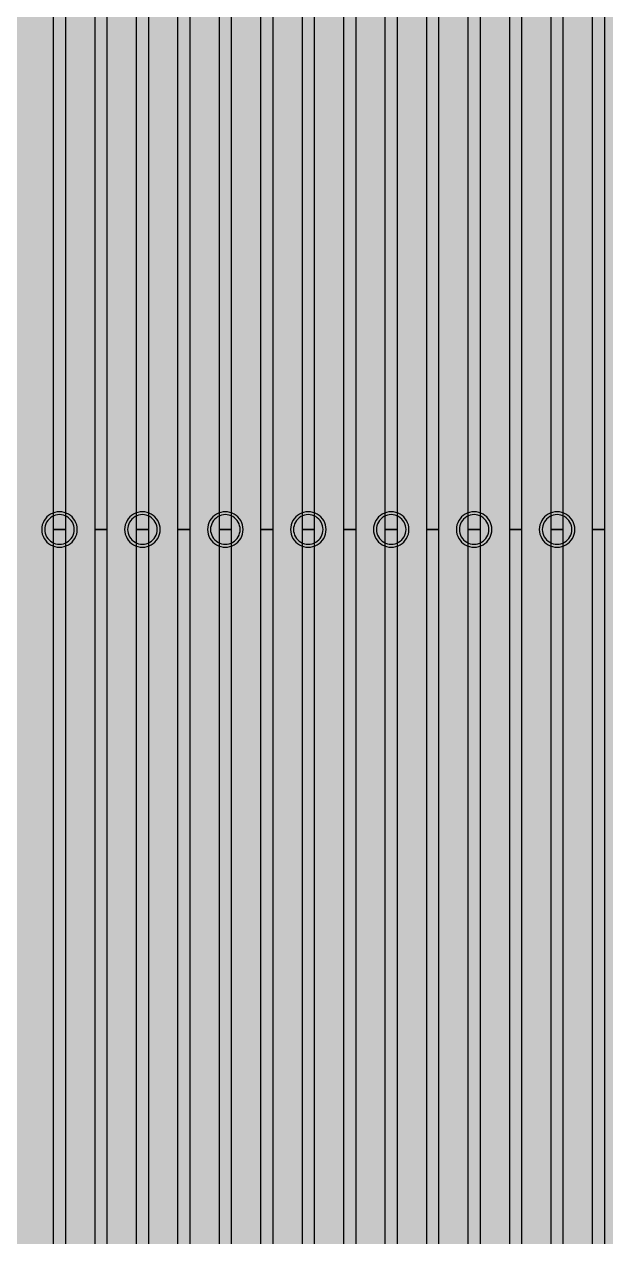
# Model space of a CAD drawing. Header units: metres. Extents: x -7231 to 10969, y -37556 to 1873.
# Drawn here: x 2559.5 to 2657.7, y -16751.3 to -16546.6 of the extents above; entities that cross this region are included whole.
import ezdxf

# ---------------------------------------------------------------- set-up
doc = ezdxf.new("R2010")
doc.units = ezdxf.units.M
for name, color, linetype in [('Metal1', 4, 'CONTINUOUS'), ('Metal2', 3, 'CONTINUOUS'), ('Polyimide', 7, 'CONTINUOUS')]:
    doc.layers.add(name, color=color, linetype=linetype)

msp = doc.modelspace()

# ---------------------------------------------------------------- hatches: boundary and pattern name
at = {"layer": 'Polyimide'}
msp.add_hatch(color=7, dxfattribs=at).paths.add_polyline_path([(4065.69, -468), (4066.67, -501.99), (4068.51, -535.99), (4071.41, -569.99), (4075.54, -603.99), (4081.04, -637.99), (4088.01, -671.99), (4096.52, -705.98), (4106.62, -739.98), (4118.33, -773.98), (4131.63, -807.98), (4146.49, -841.98), (4162.87, -875.98), (4180.68, -909.97), (4199.83, -943.97), (4220.22, -977.97), (4241.73, -1011.97), (4264.21, -1045.97), (4287.52, -1079.96), (4311.51, -1113.96), (4336.01, -1147.96), (4360.86, -1181.96), (4385.88, -1215.96), (4410.89, -1249.96), (4435.74, -1283.95), (4460.24, -1317.95), (4484.23, -1351.95), (4507.54, -1385.95), (4530.02, -1419.95), (4551.53, -1453.94), (4571.92, -1487.94), (4591.07, -1521.94), (4608.88, -1555.94), (4625.26, -1589.94), (4640.12, -1623.94), (4653.42, -1657.93), (4665.13, -1691.93), (4675.23, -1725.93), (4683.74, -1759.93), (4690.71, -1793.93), (4696.21, -1827.93), (4700.34, -1861.92), (4703.24, -1895.92), (4705.08, -1929.92), (4706.06, -1963.92), (4706.44, -1997.92), (4706.5, -2031.91), (4706.5, -4793.02), (4709.95, -4838.39), (4720.22, -4882.71), (4737.08, -4924.98), (4760.13, -4964.2), (4788.85, -4999.49), (4822.58, -5030.03), (4860.53, -5055.12), (4901.85, -5074.18), (4901.85, -5074.18), (4970.68, -5105.23), (5034.7, -5145.26), (5092.76, -5193.54), (5143.8, -5249.19), (5186.89, -5311.2), (5221.24, -5378.44), (5246.23, -5449.69), (5261.41, -5523.66), (5266.5, -5599), (5261.41, -5674.34), (5246.23, -5748.31), (5221.24, -5819.56), (5186.89, -5886.8), (5143.8, -5948.81), (5092.76, -6004.46), (5034.7, -6052.74), (4970.68, -6092.77), (4901.85, -6123.82), (4860.53, -6142.88), (4822.58, -6167.97), (4788.85, -6198.51), (4760.13, -6233.8), (4737.08, -6273.02), (4720.22, -6315.29), (4709.95, -6359.61), (4706.5, -6404.98), (4706.5, -9221.52), (4709.95, -9266.88), (4720.22, -9311.21), (4737.08, -9353.47), (4760.13, -9392.7), (4788.85, -9427.98), (4822.58, -9458.52), (4860.53, -9483.61), (4901.85, -9502.67), (4970.68, -9533.72), (5034.7, -9573.75), (5092.76, -9622.03), (5143.8, -9677.68), (5186.89, -9739.69), (5221.24, -9806.94), (5246.23, -9878.19), (5261.41, -9952.16), (5266.5, -10027.49), (5261.41, -10102.83), (5246.23, -10176.8), (5221.24, -10248.05), (5186.89, -10315.3), (5143.8, -10377.31), (5092.76, -10432.96), (5034.7, -10481.24), (4970.68, -10521.27), (4901.85, -10552.32), (4860.53, -10571.38), (4822.58, -10596.46), (4788.85, -10627), (4760.13, -10662.29), (4737.08, -10701.52), (4720.22, -10743.78), (4709.95, -10788.1), (4706.5, -10833.47), (4706.5, -13650.01), (4709.95, -13695.38), (4720.22, -13739.7), (4737.08, -13781.96), (4760.13, -13821.19), (4788.85, -13856.48), (4822.58, -13887.02), (4860.53, -13912.11), (4901.85, -13931.17), (4970.68, -13962.22), (5034.7, -14002.25), (5092.76, -14050.53), (5143.8, -14106.18), (5186.89, -14168.19), (5221.24, -14235.43), (5246.23, -14306.68), (5261.41, -14380.65), (5266.5, -14455.99), (5261.41, -14531.33), (5246.23, -14605.29), (5221.24, -14676.55), (5186.89, -14743.79), (5143.8, -14805.8), (5092.76, -14861.45), (5034.7, -14909.73), (4970.68, -14949.76), (4901.85, -14980.81), (4860.53, -14999.87), (4822.58, -15024.96), (4788.85, -15055.5), (4760.13, -15090.79), (4737.08, -15130.01), (4720.22, -15172.27), (4709.95, -15216.6), (4706.5, -15261.97), (4706.5, -15455.99), (4720.95, -15750.04), (4764.14, -16041.26), (4835.68, -16326.84), (4934.86, -16604.04), (5060.74, -16870.18), (5212.09, -17122.7), (5387.47, -17359.17), (5585.18, -17577.31), (5803.32, -17775.02), (6039.79, -17950.4), (6292.31, -18101.75), (6558.45, -18227.63), (6835.65, -18326.81), (7121.23, -18398.34), (7412.45, -18441.54), (7706.5, -18455.99), (9969.01, -18455.99), (10047.42, -18459.84), (10125.08, -18471.36), (10201.23, -18490.44), (10275.15, -18516.89), (10346.12, -18550.45), (10413.46, -18590.81), (10476.52, -18637.58), (10534.69, -18690.3), (10587.41, -18748.47), (10634.18, -18811.53), (10674.54, -18878.87), (10708.11, -18949.84), (10734.56, -19023.76), (10753.63, -19099.92), (10765.15, -19177.58), (10769.01, -19255.99), (10769.01, -20895.8), (10730.24, -20951.41), (10694.6, -21009.08), (10662.21, -21068.63), (10633.17, -21129.89), (10607.55, -21192.66), (10585.45, -21256.74), (10566.93, -21321.96), (10552.05, -21388.09), (10540.84, -21454.95), (10533.35, -21522.33), (10529.6, -21590.02), (10529.6, -21657.81), (10533.35, -21725.5), (10540.84, -21792.87), (10552.05, -21859.73), (10566.93, -21925.87), (10585.45, -21991.08), (10607.55, -22055.17), (10633.17, -22117.94), (10662.21, -22179.19), (10694.6, -22238.74), (10730.24, -22296.41), (10769.01, -22352.03), (10769.01, -32454.24), (10728.74, -32510.49), (10691.72, -32568.92), (10658.05, -32629.35), (10627.85, -32691.58), (10601.2, -32755.42), (10578.21, -32820.67), (10558.93, -32887.1), (10543.44, -32954.52), (10531.77, -33022.71), (10523.97, -33091.44), (10520.07, -33160.51), (10520.07, -33229.69), (10523.97, -33298.75), (10531.77, -33367.49), (10543.44, -33435.67), (10558.93, -33503.09), (10578.21, -33569.53), (10601.2, -33634.77), (10627.85, -33698.61), (10658.05, -33760.85), (10691.72, -33821.28), (10728.74, -33879.71), (10769.01, -33935.96), (10769.01, -36556), (10765.15, -36634.41), (10753.63, -36712.07), (10734.56, -36788.23), (10708.11, -36862.15), (10674.54, -36933.12), (10634.18, -37000.46), (10587.41, -37063.51), (10534.69, -37121.69), (10476.52, -37174.41), (10413.46, -37221.18), (10346.12, -37261.54), (10275.15, -37295.1), (10201.23, -37321.55), (10125.08, -37340.63), (10047.42, -37352.15), (9969.01, -37356), (-6231.01, -37356), (-6309.42, -37352.15), (-6387.08, -37340.63), (-6463.23, -37321.55), (-6537.15, -37295.1), (-6608.12, -37261.54), (-6675.46, -37221.18), (-6738.52, -37174.41), (-6796.69, -37121.69), (-6849.41, -37063.51), (-6896.18, -37000.46), (-6936.54, -36933.12), (-6970.11, -36862.15), (-6996.56, -36788.23), (-7015.63, -36712.07), (-7027.15, -36634.41), (-7031.01, -36556), (-7031.01, -33936), (-6990.74, -33879.75), (-6953.7, -33821.31), (-6920.03, -33760.88), (-6889.82, -33698.64), (-6863.18, -33634.8), (-6840.18, -33569.55), (-6820.9, -33503.11), (-6805.4, -33435.69), (-6793.74, -33367.49), (-6785.94, -33298.75), (-6782.03, -33229.68), (-6782.03, -33160.5), (-6785.94, -33091.43), (-6793.74, -33022.69), (-6805.4, -32954.5), (-6820.9, -32887.07), (-6840.18, -32820.63), (-6863.18, -32755.39), (-6889.82, -32691.54), (-6920.03, -32629.3), (-6953.7, -32568.87), (-6990.74, -32510.43), (-7031.01, -32454.18), (-7031.01, -22364.83), (-6990.74, -22308.58), (-6953.7, -22250.14), (-6920.03, -22189.71), (-6889.82, -22127.47), (-6863.18, -22063.62), (-6840.18, -21998.38), (-6820.9, -21931.94), (-6805.4, -21864.51), (-6793.74, -21796.32), (-6785.94, -21727.58), (-6782.03, -21658.51), (-6782.03, -21589.33), (-6785.94, -21520.26), (-6793.74, -21451.52), (-6805.4, -21383.32), (-6820.9, -21315.9), (-6840.18, -21249.46), (-6863.18, -21184.21), (-6889.82, -21120.37), (-6920.03, -21058.13), (-6953.7, -20997.7), (-6990.74, -20939.26), (-7031.01, -20883.01), (-7031.01, -19255.99), (-7027.15, -19177.58), (-7015.63, -19099.92), (-6996.56, -19023.76), (-6970.11, -18949.84), (-6936.54, -18878.87), (-6896.18, -18811.53), (-6849.41, -18748.47), (-6796.69, -18690.3), (-6738.52, -18637.58), (-6675.46, -18590.81), (-6608.12, -18550.45), (-6537.15, -18516.89), (-6463.23, -18490.44), (-6387.08, -18471.36), (-6309.42, -18459.84), (-6231.01, -18455.99), (-3968.5, -18455.99), (-3674.45, -18441.54), (-3383.23, -18398.34), (-3097.65, -18326.81), (-2820.45, -18227.63), (-2554.31, -18101.75), (-2301.79, -17950.4), (-2065.32, -17775.02), (-1847.18, -17577.31), (-1649.47, -17359.17), (-1474.09, -17122.7), (-1322.74, -16870.18), (-1196.86, -16604.04), (-1097.68, -16326.84), (-1026.14, -16041.26), (-982.95, -15750.04), (-968.5, -15455.99), (-968.5, -15261.97), (-971.95, -15216.6), (-982.22, -15172.27), (-999.08, -15130.01), (-1022.13, -15090.79), (-1050.85, -15055.5), (-1084.58, -15024.96), (-1122.53, -14999.87), (-1163.85, -14980.81), (-1232.68, -14949.76), (-1296.7, -14909.73), (-1354.76, -14861.45), (-1405.8, -14805.8), (-1448.89, -14743.79), (-1483.24, -14676.55), (-1508.23, -14605.29), (-1523.41, -14531.33), (-1528.5, -14455.99), (-1523.41, -14380.65), (-1508.23, -14306.68), (-1483.24, -14235.43), (-1448.89, -14168.19), (-1405.8, -14106.18), (-1354.76, -14050.53), (-1296.7, -14002.25), (-1232.68, -13962.22), (-1163.85, -13931.17), (-1122.53, -13912.11), (-1084.58, -13887.02), (-1050.85, -13856.48), (-1022.13, -13821.19), (-999.08, -13781.96), (-982.22, -13739.7), (-971.95, -13695.38), (-968.5, -13650.01), (-968.5, -12309.64), (-971.95, -12264.27), (-982.22, -12219.94), (-999.08, -12177.68), (-1022.13, -12138.46), (-1050.85, -12103.17), (-1084.58, -12072.63), (-1122.53, -12047.54), (-1163.85, -12028.48), (-1232.68, -11997.43), (-1296.7, -11957.4), (-1354.76, -11909.12), (-1405.8, -11853.47), (-1448.89, -11791.46), (-1483.24, -11724.22), (-1508.23, -11652.96), (-1523.41, -11579), (-1528.5, -11503.66), (-1523.41, -11428.32), (-1508.23, -11354.35), (-1483.24, -11283.1), (-1448.89, -11215.86), (-1405.8, -11153.85), (-1354.76, -11098.2), (-1296.7, -11049.92), (-1232.68, -11009.89), (-1163.85, -10978.84), (-1122.53, -10959.78), (-1084.58, -10934.69), (-1050.85, -10904.15), (-1022.13, -10868.86), (-999.08, -10829.63), (-982.22, -10787.37), (-971.95, -10743.05), (-968.5, -10697.68), (-968.5, -9357.31), (-971.95, -9311.94), (-982.22, -9267.62), (-999.08, -9225.35), (-1022.13, -9186.13), (-1050.85, -9150.84), (-1084.58, -9120.3), (-1122.53, -9095.21), (-1163.85, -9076.15), (-1163.85, -9076.15), (-1232.68, -9045.1), (-1296.7, -9005.07), (-1354.76, -8956.79), (-1405.8, -8901.14), (-1448.89, -8839.13), (-1483.24, -8771.89), (-1508.23, -8700.64), (-1523.41, -8626.67), (-1528.5, -8551.33), (-1523.41, -8475.99), (-1508.23, -8402.02), (-1483.24, -8330.77), (-1448.89, -8263.53), (-1405.8, -8201.52), (-1354.76, -8145.87), (-1296.7, -8097.59), (-1232.68, -8057.56), (-1163.85, -8026.51), (-1163.85, -8026.51), (-1122.53, -8007.45), (-1084.58, -7982.36), (-1050.85, -7951.82), (-1022.13, -7916.53), (-999.08, -7877.31), (-982.22, -7835.04), (-971.95, -7790.72), (-968.5, -7745.35), (-968.5, -6404.98), (-971.95, -6359.61), (-982.22, -6315.29), (-999.08, -6273.02), (-1022.13, -6233.8), (-1050.85, -6198.51), (-1084.58, -6167.97), (-1122.53, -6142.88), (-1163.85, -6123.82), (-1163.85, -6123.82), (-1232.68, -6092.77), (-1296.7, -6052.74), (-1354.76, -6004.46), (-1405.8, -5948.81), (-1448.89, -5886.8), (-1483.24, -5819.56), (-1508.23, -5748.31), (-1523.41, -5674.34), (-1528.5, -5599), (-1523.41, -5523.66), (-1508.23, -5449.69), (-1483.24, -5378.44), (-1448.89, -5311.2), (-1405.8, -5249.19), (-1354.76, -5193.54), (-1296.7, -5145.26), (-1232.68, -5105.23), (-1163.85, -5074.18), (-1163.85, -5074.18), (-1122.53, -5055.12), (-1084.58, -5030.03), (-1050.85, -4999.49), (-1022.13, -4964.2), (-999.08, -4924.98), (-982.22, -4882.71), (-971.95, -4838.39), (-968.5, -4793.02), (-968.5, -2031.91), (-968.44, -1997.92), (-968.06, -1963.92), (-967.05, -1929.92), (-965.18, -1895.92), (-962.22, -1861.92), (-958.01, -1827.93), (-952.41, -1793.93), (-945.31, -1759.93), (-936.64, -1725.93), (-926.35, -1691.93), (-914.43, -1657.93), (-900.88, -1623.94), (-885.74, -1589.94), (-869.05, -1555.94), (-850.91, -1521.94), (-831.4, -1487.94), (-810.63, -1453.94), (-788.72, -1419.95), (-765.82, -1385.95), (-742.07, -1351.95), (-717.63, -1317.95), (-692.67, -1283.95), (-667.36, -1249.96), (-641.88, -1215.96), (-616.39, -1181.96), (-591.08, -1147.96), (-566.12, -1113.96), (-541.68, -1079.96), (-517.93, -1045.97), (-495.03, -1011.97), (-473.12, -977.97), (-452.35, -943.97), (-432.84, -909.97), (-414.7, -875.98), (-398.01, -841.98), (-382.87, -807.98), (-369.32, -773.98), (-357.4, -739.98), (-347.11, -705.98), (-338.44, -671.99), (-331.34, -637.99), (-325.74, -603.99), (-321.53, -569.99), (-318.57, -535.99), (-316.7, -501.99), (-315.69, -468), (-315.31, -434), (-315.25, -400), (-315.25, 401), (-315.25, 451), (-315.25, 1644), (-270.25, 1644), (-270.03, 1637.13), (-269.35, 1630.29), (-268.23, 1623.52), (-266.67, 1616.82), (-264.68, 1610.25), (-262.26, 1603.82), (-259.42, 1597.56), (-256.18, 1591.5), (-252.55, 1585.67), (-248.55, 1580.08), (-244.19, 1574.77), (-239.5, 1569.75), (-234.48, 1565.06), (-229.17, 1560.7), (-223.58, 1556.7), (-217.75, 1553.07), (-211.69, 1549.83), (-205.43, 1546.99), (-199, 1544.57), (-192.43, 1542.58), (-185.73, 1541.02), (-178.96, 1539.9), (-172.12, 1539.22), (-165.25, 1539), (-158.38, 1539.22), (-151.54, 1539.9), (-144.77, 1541.02), (-138.07, 1542.58), (-131.5, 1544.57), (-125.07, 1546.99), (-118.81, 1549.83), (-112.75, 1553.07), (-106.92, 1556.7), (-101.33, 1560.7), (-96.02, 1565.06), (-91, 1569.75), (-86.31, 1574.77), (-81.95, 1580.08), (-77.95, 1585.67), (-74.32, 1591.5), (-71.08, 1597.56), (-68.24, 1603.82), (-65.82, 1610.25), (-63.83, 1616.82), (-62.27, 1623.52), (-61.15, 1630.29), (-60.47, 1637.13), (-60.25, 1644), (1853, 1644), (1853, 1573), (3815.25, 1573), (3815.46, 1579.54), (3816.11, 1586.05), (3817.17, 1592.51), (3818.66, 1598.88), (3820.56, 1605.14), (3822.86, 1611.27), (3825.56, 1617.23), (3828.65, 1623), (3832.1, 1628.56), (3835.91, 1633.88), (3840.07, 1638.93), (3844.54, 1643.71), (3849.32, 1648.18), (3854.37, 1652.34), (3859.69, 1656.15), (3865.25, 1659.6), (3871.02, 1662.69), (3876.98, 1665.39), (3883.11, 1667.69), (3889.37, 1669.59), (3895.74, 1671.08), (3902.2, 1672.14), (3908.71, 1672.79), (3915.25, 1673), (3921.79, 1672.79), (3928.3, 1672.14), (3934.76, 1671.08), (3941.13, 1669.59), (3947.39, 1667.69), (3953.52, 1665.39), (3959.48, 1662.69), (3965.25, 1659.6), (3970.81, 1656.15), (3976.13, 1652.34), (3981.18, 1648.18), (3985.96, 1643.71), (3990.43, 1638.93), (3994.59, 1633.88), (3998.4, 1628.56), (4001.85, 1623), (4004.94, 1617.23), (4007.64, 1611.27), (4009.94, 1605.14), (4011.84, 1598.88), (4013.33, 1592.51), (4014.39, 1586.05), (4015.04, 1579.54), (4015.25, 1573), (4065.25, 1573), (4065.25, 451), (4065.25, 401), (4065.25, -400), (4065.31, -434), (4065.69, -468)])

# ---------------------------------------------------------------- linework, layer by layer
at = {"layer": 'Metal1'}
for points in [[(2566.5, -2031.8), (2566.5, -16631.91), (2564.5, -16631.91), (2564.5, -2032.03)], [(2573.5, -2031.8), (2573.5, -16631.91), (2571.5, -16631.91), (2571.5, -2032.03)], [(2580.5, -2031.8), (2580.5, -16631.91), (2578.5, -16631.91), (2578.5, -2032.03)], [(2587.5, -2031.8), (2587.5, -16631.91), (2585.5, -16631.91), (2585.5, -2032.03)], [(2594.5, -2031.8), (2594.5, -16631.91), (2592.5, -16631.91), (2592.5, -2032.03)], [(2601.5, -2031.8), (2601.5, -16631.91), (2599.5, -16631.91), (2599.5, -2032.03)], [(2608.5, -2031.8), (2608.5, -16631.91), (2606.5, -16631.91), (2606.5, -2032.03)], [(2615.5, -2031.8), (2615.5, -16631.91), (2613.5, -16631.91), (2613.5, -2032.03)], [(2622.5, -2031.8), (2622.5, -16631.91), (2620.5, -16631.91), (2620.5, -2032.03)], [(2629.5, -2031.8), (2629.5, -16631.91), (2627.5, -16631.91), (2627.5, -2032.03)], [(2636.5, -2031.8), (2636.5, -16631.91), (2634.5, -16631.91), (2634.5, -2032.03)], [(2643.5, -2031.8), (2643.5, -16631.91), (2641.5, -16631.91), (2641.5, -2032.03)], [(2650.5, -2031.79), (2650.5, -16631.91), (2648.5, -16631.91), (2648.5, -2032.03)], [(2657.5, -2031.79), (2657.5, -16631.91), (2655.5, -16631.91), (2655.5, -2032.04)], [(2526.82, -17789.15), (2533.21, -17766.65), (2539.6, -17744.14), (2545.98, -17721.64), (2552.37, -17699.14), (2558.76, -17676.64), (2565.15, -17654.14), (2568.96, -17640.71), (2571.5, -17622.49), (2571.5, -16631.91), (2573.5, -16631.91), (2573.5, -17622.63), (2570.93, -17641.12), (2567.07, -17654.69), (2560.69, -17677.19), (2554.3, -17699.69), (2547.91, -17722.19), (2541.52, -17744.69), (2535.13, -17767.19), (2528.74, -17789.69)], [(2539.93, -17789.14), (2546.45, -17766.64), (2552.96, -17744.14), (2559.48, -17721.64), (2565.99, -17699.14), (2572.51, -17676.64), (2579.02, -17654.14), (2582.91, -17640.7), (2585.5, -17622.47), (2585.5, -16631.91), (2587.5, -16631.91), (2587.5, -17622.62), (2584.87, -17641.13), (2580.95, -17654.69), (2574.43, -17677.19), (2567.91, -17699.69), (2561.4, -17722.2), (2554.88, -17744.7), (2548.37, -17767.2), (2541.85, -17789.7)], [(2553.04, -17789.14), (2559.69, -17766.64), (2566.33, -17744.13), (2572.97, -17721.63), (2579.61, -17699.13), (2586.26, -17676.63), (2592.9, -17654.13), (2596.86, -17640.7), (2599.5, -17622.46), (2599.5, -16631.91), (2601.5, -16631.91), (2601.5, -17622.6), (2598.82, -17641.13), (2594.82, -17654.7), (2588.17, -17677.2), (2581.53, -17699.7), (2574.89, -17722.2), (2568.25, -17744.7), (2561.6, -17767.2), (2554.96, -17789.7)], [(2566.15, -17789.13), (2572.92, -17766.63), (2579.69, -17744.13), (2586.46, -17721.63), (2593.23, -17699.13), (2600, -17676.63), (2606.77, -17654.13), (2610.81, -17640.7), (2613.5, -17622.44), (2613.5, -16631.91), (2615.5, -16631.91), (2615.5, -17622.59), (2612.77, -17641.13), (2608.69, -17654.7), (2601.92, -17677.2), (2595.15, -17699.7), (2588.38, -17722.21), (2581.61, -17744.71), (2574.84, -17767.21), (2568.07, -17789.71)], [(2579.27, -17789.13), (2586.16, -17766.63), (2593.06, -17744.13), (2599.96, -17721.62), (2606.85, -17699.12), (2613.75, -17676.62), (2620.65, -17654.12), (2624.76, -17640.69), (2627.5, -17622.43), (2627.5, -16631.91), (2629.5, -16631.91), (2629.5, -17622.58), (2626.72, -17641.14), (2622.56, -17654.71), (2615.66, -17677.21), (2608.77, -17699.71), (2601.87, -17722.21), (2594.97, -17744.71), (2588.07, -17767.21), (2581.18, -17789.71)], [(2592.38, -17789.12), (2599.4, -17766.62), (2606.43, -17744.12), (2613.45, -17721.62), (2620.47, -17699.12), (2627.5, -17676.62), (2634.52, -17654.12), (2638.71, -17640.69), (2641.5, -17622.41), (2641.5, -16631.91), (2643.5, -16631.91), (2643.5, -17622.56), (2640.67, -17641.14), (2636.43, -17654.71), (2629.41, -17677.21), (2622.38, -17699.71), (2615.36, -17722.22), (2608.33, -17744.72), (2601.31, -17767.22), (2594.29, -17789.72)], [(2605.49, -17789.12), (2612.64, -17766.62), (2619.79, -17744.12), (2626.94, -17721.61), (2634.09, -17699.11), (2641.24, -17676.61), (2648.4, -17654.11), (2652.66, -17640.69), (2655.5, -17622.39), (2655.5, -16631.91), (2657.5, -16631.91), (2657.5, -17622.55), (2654.62, -17641.14), (2650.3, -17654.72), (2643.15, -17677.22), (2636, -17699.72), (2628.85, -17722.22), (2621.7, -17744.72), (2614.55, -17767.22), (2607.39, -17789.72)]]:
    msp.add_lwpolyline(points, dxfattribs=at)
for points in [[(2568.5, -16631.91), (2568.47, -16631.52), (2568.4, -16631.14), (2568.27, -16630.77), (2568.1, -16630.41), (2567.88, -16630.09), (2567.62, -16629.79), (2567.33, -16629.53), (2567, -16629.32), (2566.65, -16629.14), (2566.28, -16629.02), (2565.89, -16628.94), (2565.5, -16628.91), (2565.11, -16628.94), (2564.72, -16629.02), (2564.35, -16629.14), (2564, -16629.32), (2563.67, -16629.53), (2563.38, -16629.79), (2563.12, -16630.09), (2562.9, -16630.41), (2562.73, -16630.77), (2562.6, -16631.14), (2562.53, -16631.52), (2562.5, -16631.91), (2562.53, -16632.31), (2562.6, -16632.69), (2562.73, -16633.06), (2562.9, -16633.41), (2563.12, -16633.74), (2563.38, -16634.04), (2563.67, -16634.29), (2564, -16634.51), (2564.35, -16634.69), (2564.72, -16634.81), (2565.11, -16634.89), (2565.5, -16634.91), (2565.89, -16634.89), (2566.28, -16634.81), (2566.65, -16634.69), (2567, -16634.51), (2567.33, -16634.29), (2567.62, -16634.04), (2567.88, -16633.74), (2568.1, -16633.41), (2568.27, -16633.06), (2568.4, -16632.69), (2568.47, -16632.31), (2568.5, -16631.91)], [(2582.5, -16631.91), (2582.47, -16631.52), (2582.4, -16631.14), (2582.27, -16630.77), (2582.1, -16630.41), (2581.88, -16630.09), (2581.62, -16629.79), (2581.33, -16629.53), (2581, -16629.32), (2580.65, -16629.14), (2580.28, -16629.02), (2579.89, -16628.94), (2579.5, -16628.91), (2579.11, -16628.94), (2578.72, -16629.02), (2578.35, -16629.14), (2578, -16629.32), (2577.67, -16629.53), (2577.38, -16629.79), (2577.12, -16630.09), (2576.9, -16630.41), (2576.73, -16630.77), (2576.6, -16631.14), (2576.53, -16631.52), (2576.5, -16631.91), (2576.53, -16632.31), (2576.6, -16632.69), (2576.73, -16633.06), (2576.9, -16633.41), (2577.12, -16633.74), (2577.38, -16634.04), (2577.67, -16634.29), (2578, -16634.51), (2578.35, -16634.69), (2578.72, -16634.81), (2579.11, -16634.89), (2579.5, -16634.91), (2579.89, -16634.89), (2580.28, -16634.81), (2580.65, -16634.69), (2581, -16634.51), (2581.33, -16634.29), (2581.62, -16634.04), (2581.88, -16633.74), (2582.1, -16633.41), (2582.27, -16633.06), (2582.4, -16632.69), (2582.47, -16632.31), (2582.5, -16631.91)], [(2596.5, -16631.91), (2596.47, -16631.52), (2596.4, -16631.14), (2596.27, -16630.77), (2596.1, -16630.41), (2595.88, -16630.09), (2595.62, -16629.79), (2595.33, -16629.53), (2595, -16629.32), (2594.65, -16629.14), (2594.28, -16629.02), (2593.89, -16628.94), (2593.5, -16628.91), (2593.11, -16628.94), (2592.72, -16629.02), (2592.35, -16629.14), (2592, -16629.32), (2591.67, -16629.53), (2591.38, -16629.79), (2591.12, -16630.09), (2590.9, -16630.41), (2590.73, -16630.77), (2590.6, -16631.14), (2590.53, -16631.52), (2590.5, -16631.91), (2590.53, -16632.31), (2590.6, -16632.69), (2590.73, -16633.06), (2590.9, -16633.41), (2591.12, -16633.74), (2591.38, -16634.04), (2591.67, -16634.29), (2592, -16634.51), (2592.35, -16634.69), (2592.72, -16634.81), (2593.11, -16634.89), (2593.5, -16634.91), (2593.89, -16634.89), (2594.28, -16634.81), (2594.65, -16634.69), (2595, -16634.51), (2595.33, -16634.29), (2595.62, -16634.04), (2595.88, -16633.74), (2596.1, -16633.41), (2596.27, -16633.06), (2596.4, -16632.69), (2596.47, -16632.31), (2596.5, -16631.91)], [(2610.5, -16631.91), (2610.47, -16631.52), (2610.4, -16631.14), (2610.27, -16630.77), (2610.1, -16630.41), (2609.88, -16630.09), (2609.62, -16629.79), (2609.33, -16629.53), (2609, -16629.32), (2608.65, -16629.14), (2608.28, -16629.02), (2607.89, -16628.94), (2607.5, -16628.91), (2607.11, -16628.94), (2606.72, -16629.02), (2606.35, -16629.14), (2606, -16629.32), (2605.67, -16629.53), (2605.38, -16629.79), (2605.12, -16630.09), (2604.9, -16630.41), (2604.73, -16630.77), (2604.6, -16631.14), (2604.53, -16631.52), (2604.5, -16631.91), (2604.53, -16632.31), (2604.6, -16632.69), (2604.73, -16633.06), (2604.9, -16633.41), (2605.12, -16633.74), (2605.38, -16634.04), (2605.67, -16634.29), (2606, -16634.51), (2606.35, -16634.69), (2606.72, -16634.81), (2607.11, -16634.89), (2607.5, -16634.91), (2607.89, -16634.89), (2608.28, -16634.81), (2608.65, -16634.69), (2609, -16634.51), (2609.33, -16634.29), (2609.62, -16634.04), (2609.88, -16633.74), (2610.1, -16633.41), (2610.27, -16633.06), (2610.4, -16632.69), (2610.47, -16632.31), (2610.5, -16631.91)], [(2624.5, -16631.91), (2624.47, -16631.52), (2624.4, -16631.14), (2624.27, -16630.77), (2624.1, -16630.41), (2623.88, -16630.09), (2623.62, -16629.79), (2623.33, -16629.53), (2623, -16629.32), (2622.65, -16629.14), (2622.28, -16629.02), (2621.89, -16628.94), (2621.5, -16628.91), (2621.11, -16628.94), (2620.72, -16629.02), (2620.35, -16629.14), (2620, -16629.32), (2619.67, -16629.53), (2619.38, -16629.79), (2619.12, -16630.09), (2618.9, -16630.41), (2618.73, -16630.77), (2618.6, -16631.14), (2618.53, -16631.52), (2618.5, -16631.91), (2618.53, -16632.31), (2618.6, -16632.69), (2618.73, -16633.06), (2618.9, -16633.41), (2619.12, -16633.74), (2619.38, -16634.04), (2619.67, -16634.29), (2620, -16634.51), (2620.35, -16634.69), (2620.72, -16634.81), (2621.11, -16634.89), (2621.5, -16634.91), (2621.89, -16634.89), (2622.28, -16634.81), (2622.65, -16634.69), (2623, -16634.51), (2623.33, -16634.29), (2623.62, -16634.04), (2623.88, -16633.74), (2624.1, -16633.41), (2624.27, -16633.06), (2624.4, -16632.69), (2624.47, -16632.31), (2624.5, -16631.91)], [(2638.5, -16631.91), (2638.47, -16631.52), (2638.4, -16631.14), (2638.27, -16630.77), (2638.1, -16630.41), (2637.88, -16630.09), (2637.62, -16629.79), (2637.33, -16629.53), (2637, -16629.32), (2636.65, -16629.14), (2636.28, -16629.02), (2635.89, -16628.94), (2635.5, -16628.91), (2635.11, -16628.94), (2634.72, -16629.02), (2634.35, -16629.14), (2634, -16629.32), (2633.67, -16629.53), (2633.38, -16629.79), (2633.12, -16630.09), (2632.9, -16630.41), (2632.73, -16630.77), (2632.6, -16631.14), (2632.53, -16631.52), (2632.5, -16631.91), (2632.53, -16632.31), (2632.6, -16632.69), (2632.73, -16633.06), (2632.9, -16633.41), (2633.12, -16633.74), (2633.38, -16634.04), (2633.67, -16634.29), (2634, -16634.51), (2634.35, -16634.69), (2634.72, -16634.81), (2635.11, -16634.89), (2635.5, -16634.91), (2635.89, -16634.89), (2636.28, -16634.81), (2636.65, -16634.69), (2637, -16634.51), (2637.33, -16634.29), (2637.62, -16634.04), (2637.88, -16633.74), (2638.1, -16633.41), (2638.27, -16633.06), (2638.4, -16632.69), (2638.47, -16632.31), (2638.5, -16631.91)], [(2652.5, -16631.91), (2652.47, -16631.52), (2652.4, -16631.14), (2652.27, -16630.77), (2652.1, -16630.41), (2651.88, -16630.09), (2651.62, -16629.79), (2651.33, -16629.53), (2651, -16629.32), (2650.65, -16629.14), (2650.28, -16629.02), (2649.89, -16628.94), (2649.5, -16628.91), (2649.11, -16628.94), (2648.72, -16629.02), (2648.35, -16629.14), (2648, -16629.32), (2647.67, -16629.53), (2647.38, -16629.79), (2647.12, -16630.09), (2646.9, -16630.41), (2646.73, -16630.77), (2646.6, -16631.14), (2646.53, -16631.52), (2646.5, -16631.91), (2646.53, -16632.31), (2646.6, -16632.69), (2646.73, -16633.06), (2646.9, -16633.41), (2647.12, -16633.74), (2647.38, -16634.04), (2647.67, -16634.29), (2648, -16634.51), (2648.35, -16634.69), (2648.72, -16634.81), (2649.11, -16634.89), (2649.5, -16634.91), (2649.89, -16634.89), (2650.28, -16634.81), (2650.65, -16634.69), (2651, -16634.51), (2651.33, -16634.29), (2651.62, -16634.04), (2651.88, -16633.74), (2652.1, -16633.41), (2652.27, -16633.06), (2652.4, -16632.69), (2652.47, -16632.31), (2652.5, -16631.91)]]:
    msp.add_lwpolyline(points, close=True, dxfattribs=at)
at = {"layer": 'Metal2'}
for points in [[(2568.5, -16631.91), (2568.47, -16631.52), (2568.4, -16631.14), (2568.27, -16630.77), (2568.1, -16630.41), (2567.88, -16630.09), (2567.62, -16629.79), (2567.33, -16629.53), (2567, -16629.32), (2566.65, -16629.14), (2566.28, -16629.02), (2565.89, -16628.94), (2565.5, -16628.91), (2565.11, -16628.94), (2564.72, -16629.02), (2564.35, -16629.14), (2564, -16629.32), (2563.67, -16629.53), (2563.38, -16629.79), (2563.12, -16630.09), (2562.9, -16630.41), (2562.73, -16630.77), (2562.6, -16631.14), (2562.53, -16631.52), (2562.5, -16631.91), (2562.53, -16632.31), (2562.6, -16632.69), (2562.73, -16633.06), (2562.9, -16633.41), (2563.12, -16633.74), (2563.38, -16634.04), (2563.67, -16634.29), (2564, -16634.51), (2564.35, -16634.69), (2564.72, -16634.81), (2565.11, -16634.89), (2565.5, -16634.91), (2565.89, -16634.89), (2566.28, -16634.81), (2566.65, -16634.69), (2567, -16634.51), (2567.33, -16634.29), (2567.62, -16634.04), (2567.88, -16633.74), (2568.1, -16633.41), (2568.27, -16633.06), (2568.4, -16632.69), (2568.47, -16632.31), (2568.5, -16631.91)], [(2582.5, -16631.91), (2582.47, -16631.52), (2582.4, -16631.14), (2582.27, -16630.77), (2582.1, -16630.41), (2581.88, -16630.09), (2581.62, -16629.79), (2581.33, -16629.53), (2581, -16629.32), (2580.65, -16629.14), (2580.28, -16629.02), (2579.89, -16628.94), (2579.5, -16628.91), (2579.11, -16628.94), (2578.72, -16629.02), (2578.35, -16629.14), (2578, -16629.32), (2577.67, -16629.53), (2577.38, -16629.79), (2577.12, -16630.09), (2576.9, -16630.41), (2576.73, -16630.77), (2576.6, -16631.14), (2576.53, -16631.52), (2576.5, -16631.91), (2576.53, -16632.31), (2576.6, -16632.69), (2576.73, -16633.06), (2576.9, -16633.41), (2577.12, -16633.74), (2577.38, -16634.04), (2577.67, -16634.29), (2578, -16634.51), (2578.35, -16634.69), (2578.72, -16634.81), (2579.11, -16634.89), (2579.5, -16634.91), (2579.89, -16634.89), (2580.28, -16634.81), (2580.65, -16634.69), (2581, -16634.51), (2581.33, -16634.29), (2581.62, -16634.04), (2581.88, -16633.74), (2582.1, -16633.41), (2582.27, -16633.06), (2582.4, -16632.69), (2582.47, -16632.31), (2582.5, -16631.91)], [(2596.5, -16631.91), (2596.47, -16631.52), (2596.4, -16631.14), (2596.27, -16630.77), (2596.1, -16630.41), (2595.88, -16630.09), (2595.62, -16629.79), (2595.33, -16629.53), (2595, -16629.32), (2594.65, -16629.14), (2594.28, -16629.02), (2593.89, -16628.94), (2593.5, -16628.91), (2593.11, -16628.94), (2592.72, -16629.02), (2592.35, -16629.14), (2592, -16629.32), (2591.67, -16629.53), (2591.38, -16629.79), (2591.12, -16630.09), (2590.9, -16630.41), (2590.73, -16630.77), (2590.6, -16631.14), (2590.53, -16631.52), (2590.5, -16631.91), (2590.53, -16632.31), (2590.6, -16632.69), (2590.73, -16633.06), (2590.9, -16633.41), (2591.12, -16633.74), (2591.38, -16634.04), (2591.67, -16634.29), (2592, -16634.51), (2592.35, -16634.69), (2592.72, -16634.81), (2593.11, -16634.89), (2593.5, -16634.91), (2593.89, -16634.89), (2594.28, -16634.81), (2594.65, -16634.69), (2595, -16634.51), (2595.33, -16634.29), (2595.62, -16634.04), (2595.88, -16633.74), (2596.1, -16633.41), (2596.27, -16633.06), (2596.4, -16632.69), (2596.47, -16632.31), (2596.5, -16631.91)], [(2610.5, -16631.91), (2610.47, -16631.52), (2610.4, -16631.14), (2610.27, -16630.77), (2610.1, -16630.41), (2609.88, -16630.09), (2609.62, -16629.79), (2609.33, -16629.53), (2609, -16629.32), (2608.65, -16629.14), (2608.28, -16629.02), (2607.89, -16628.94), (2607.5, -16628.91), (2607.11, -16628.94), (2606.72, -16629.02), (2606.35, -16629.14), (2606, -16629.32), (2605.67, -16629.53), (2605.38, -16629.79), (2605.12, -16630.09), (2604.9, -16630.41), (2604.73, -16630.77), (2604.6, -16631.14), (2604.53, -16631.52), (2604.5, -16631.91), (2604.53, -16632.31), (2604.6, -16632.69), (2604.73, -16633.06), (2604.9, -16633.41), (2605.12, -16633.74), (2605.38, -16634.04), (2605.67, -16634.29), (2606, -16634.51), (2606.35, -16634.69), (2606.72, -16634.81), (2607.11, -16634.89), (2607.5, -16634.91), (2607.89, -16634.89), (2608.28, -16634.81), (2608.65, -16634.69), (2609, -16634.51), (2609.33, -16634.29), (2609.62, -16634.04), (2609.88, -16633.74), (2610.1, -16633.41), (2610.27, -16633.06), (2610.4, -16632.69), (2610.47, -16632.31), (2610.5, -16631.91)], [(2624.5, -16631.91), (2624.47, -16631.52), (2624.4, -16631.14), (2624.27, -16630.77), (2624.1, -16630.41), (2623.88, -16630.09), (2623.62, -16629.79), (2623.33, -16629.53), (2623, -16629.32), (2622.65, -16629.14), (2622.28, -16629.02), (2621.89, -16628.94), (2621.5, -16628.91), (2621.11, -16628.94), (2620.72, -16629.02), (2620.35, -16629.14), (2620, -16629.32), (2619.67, -16629.53), (2619.38, -16629.79), (2619.12, -16630.09), (2618.9, -16630.41), (2618.73, -16630.77), (2618.6, -16631.14), (2618.53, -16631.52), (2618.5, -16631.91), (2618.53, -16632.31), (2618.6, -16632.69), (2618.73, -16633.06), (2618.9, -16633.41), (2619.12, -16633.74), (2619.38, -16634.04), (2619.67, -16634.29), (2620, -16634.51), (2620.35, -16634.69), (2620.72, -16634.81), (2621.11, -16634.89), (2621.5, -16634.91), (2621.89, -16634.89), (2622.28, -16634.81), (2622.65, -16634.69), (2623, -16634.51), (2623.33, -16634.29), (2623.62, -16634.04), (2623.88, -16633.74), (2624.1, -16633.41), (2624.27, -16633.06), (2624.4, -16632.69), (2624.47, -16632.31), (2624.5, -16631.91)], [(2638.5, -16631.91), (2638.47, -16631.52), (2638.4, -16631.14), (2638.27, -16630.77), (2638.1, -16630.41), (2637.88, -16630.09), (2637.62, -16629.79), (2637.33, -16629.53), (2637, -16629.32), (2636.65, -16629.14), (2636.28, -16629.02), (2635.89, -16628.94), (2635.5, -16628.91), (2635.11, -16628.94), (2634.72, -16629.02), (2634.35, -16629.14), (2634, -16629.32), (2633.67, -16629.53), (2633.38, -16629.79), (2633.12, -16630.09), (2632.9, -16630.41), (2632.73, -16630.77), (2632.6, -16631.14), (2632.53, -16631.52), (2632.5, -16631.91), (2632.53, -16632.31), (2632.6, -16632.69), (2632.73, -16633.06), (2632.9, -16633.41), (2633.12, -16633.74), (2633.38, -16634.04), (2633.67, -16634.29), (2634, -16634.51), (2634.35, -16634.69), (2634.72, -16634.81), (2635.11, -16634.89), (2635.5, -16634.91), (2635.89, -16634.89), (2636.28, -16634.81), (2636.65, -16634.69), (2637, -16634.51), (2637.33, -16634.29), (2637.62, -16634.04), (2637.88, -16633.74), (2638.1, -16633.41), (2638.27, -16633.06), (2638.4, -16632.69), (2638.47, -16632.31), (2638.5, -16631.91)], [(2652.5, -16631.91), (2652.47, -16631.52), (2652.4, -16631.14), (2652.27, -16630.77), (2652.1, -16630.41), (2651.88, -16630.09), (2651.62, -16629.79), (2651.33, -16629.53), (2651, -16629.32), (2650.65, -16629.14), (2650.28, -16629.02), (2649.89, -16628.94), (2649.5, -16628.91), (2649.11, -16628.94), (2648.72, -16629.02), (2648.35, -16629.14), (2648, -16629.32), (2647.67, -16629.53), (2647.38, -16629.79), (2647.12, -16630.09), (2646.9, -16630.41), (2646.73, -16630.77), (2646.6, -16631.14), (2646.53, -16631.52), (2646.5, -16631.91), (2646.53, -16632.31), (2646.6, -16632.69), (2646.73, -16633.06), (2646.9, -16633.41), (2647.12, -16633.74), (2647.38, -16634.04), (2647.67, -16634.29), (2648, -16634.51), (2648.35, -16634.69), (2648.72, -16634.81), (2649.11, -16634.89), (2649.5, -16634.91), (2649.89, -16634.89), (2650.28, -16634.81), (2650.65, -16634.69), (2651, -16634.51), (2651.33, -16634.29), (2651.62, -16634.04), (2651.88, -16633.74), (2652.1, -16633.41), (2652.27, -16633.06), (2652.4, -16632.69), (2652.47, -16632.31), (2652.5, -16631.91)]]:
    msp.add_lwpolyline(points, close=True, dxfattribs=at)
for points in [[(2520.26, -17789.15), (2526.59, -17766.65), (2532.91, -17744.15), (2539.24, -17721.65), (2545.56, -17699.15), (2551.89, -17676.65), (2558.21, -17654.14), (2561.99, -17640.71), (2564.5, -17622.5), (2564.5, -16631.91), (2566.5, -16631.91), (2566.5, -17622.63), (2563.95, -17641.12), (2560.14, -17654.69), (2553.81, -17677.19), (2547.49, -17699.69), (2541.16, -17722.19), (2534.84, -17744.69), (2528.51, -17767.19), (2522.19, -17789.69)], [(2533.38, -17789.14), (2539.83, -17766.64), (2546.28, -17744.14), (2552.73, -17721.64), (2559.18, -17699.14), (2565.63, -17676.64), (2572.09, -17654.14), (2575.94, -17640.71), (2578.5, -17622.48), (2578.5, -16631.91), (2580.5, -16631.91), (2580.5, -17622.62), (2577.9, -17641.12), (2574.01, -17654.69), (2567.56, -17677.19), (2561.11, -17699.69), (2554.65, -17722.19), (2548.2, -17744.69), (2541.75, -17767.19), (2535.3, -17789.7)], [(2546.49, -17789.14), (2553.07, -17766.64), (2559.64, -17744.14), (2566.22, -17721.64), (2572.8, -17699.14), (2579.38, -17676.64), (2585.96, -17654.13), (2589.89, -17640.7), (2592.5, -17622.47), (2592.5, -16631.91), (2594.5, -16631.91), (2594.5, -17622.61), (2591.85, -17641.13), (2587.88, -17654.7), (2581.3, -17677.2), (2574.72, -17699.7), (2568.14, -17722.2), (2561.56, -17744.7), (2554.99, -17767.2), (2548.41, -17789.7)], [(2559.6, -17789.13), (2566.3, -17766.63), (2573.01, -17744.13), (2579.72, -17721.63), (2586.42, -17699.13), (2593.13, -17676.63), (2599.84, -17654.13), (2603.84, -17640.7), (2606.5, -17622.45), (2606.5, -16631.91), (2608.5, -16631.91), (2608.5, -17622.6), (2605.8, -17641.13), (2601.75, -17654.7), (2595.05, -17677.2), (2588.34, -17699.7), (2581.63, -17722.2), (2574.93, -17744.7), (2568.22, -17767.2), (2561.51, -17789.71)], [(2572.71, -17789.13), (2579.54, -17766.63), (2586.38, -17744.13), (2593.21, -17721.63), (2600.04, -17699.13), (2606.88, -17676.63), (2613.71, -17654.12), (2617.79, -17640.7), (2620.5, -17622.43), (2620.5, -16631.91), (2622.5, -16631.91), (2622.5, -17622.58), (2619.74, -17641.13), (2615.62, -17654.71), (2608.79, -17677.21), (2601.96, -17699.71), (2595.12, -17722.21), (2588.29, -17744.71), (2581.46, -17767.21), (2574.62, -17789.71)], [(2585.82, -17789.12), (2592.78, -17766.62), (2599.74, -17744.12), (2606.7, -17721.62), (2613.66, -17699.12), (2620.62, -17676.62), (2627.58, -17654.12), (2631.74, -17640.69), (2634.5, -17622.42), (2634.5, -16631.91), (2636.5, -16631.91), (2636.5, -17622.57), (2633.69, -17641.14), (2629.49, -17654.71), (2622.53, -17677.21), (2615.57, -17699.71), (2608.61, -17722.21), (2601.65, -17744.71), (2594.69, -17767.21), (2587.73, -17789.71)], [(2598.93, -17789.12), (2606.02, -17766.62), (2613.11, -17744.12), (2620.2, -17721.62), (2627.28, -17699.12), (2634.37, -17676.62), (2641.46, -17654.11), (2645.69, -17640.69), (2648.5, -17622.4), (2648.5, -16631.91), (2650.5, -16631.91), (2650.5, -17622.55), (2647.64, -17641.14), (2643.37, -17654.72), (2636.28, -17677.22), (2629.19, -17699.72), (2622.1, -17722.22), (2615.02, -17744.72), (2607.93, -17767.22), (2600.84, -17789.72)]]:
    msp.add_lwpolyline(points, dxfattribs=at)
at = {"layer": 'Via'}
for points in [[(2568, -16631.91), (2567.98, -16631.59), (2567.91, -16631.27), (2567.81, -16630.96), (2567.67, -16630.66), (2567.48, -16630.39), (2567.27, -16630.15), (2567.02, -16629.93), (2566.75, -16629.75), (2566.46, -16629.6), (2566.15, -16629.5), (2565.83, -16629.44), (2565.5, -16629.41), (2565.17, -16629.44), (2564.85, -16629.5), (2564.54, -16629.6), (2564.25, -16629.75), (2563.98, -16629.93), (2563.73, -16630.15), (2563.52, -16630.39), (2563.33, -16630.66), (2563.19, -16630.96), (2563.09, -16631.27), (2563.02, -16631.59), (2563, -16631.91), (2563.02, -16632.24), (2563.09, -16632.56), (2563.19, -16632.87), (2563.33, -16633.16), (2563.52, -16633.44), (2563.73, -16633.68), (2563.98, -16633.9), (2564.25, -16634.08), (2564.54, -16634.22), (2564.85, -16634.33), (2565.17, -16634.39), (2565.5, -16634.41), (2565.83, -16634.39), (2566.15, -16634.33), (2566.46, -16634.22), (2566.75, -16634.08), (2567.02, -16633.9), (2567.27, -16633.68), (2567.48, -16633.44), (2567.67, -16633.16), (2567.81, -16632.87), (2567.91, -16632.56), (2567.98, -16632.24), (2568, -16631.91)], [(2582, -16631.91), (2581.98, -16631.59), (2581.91, -16631.27), (2581.81, -16630.96), (2581.67, -16630.66), (2581.48, -16630.39), (2581.27, -16630.15), (2581.02, -16629.93), (2580.75, -16629.75), (2580.46, -16629.6), (2580.15, -16629.5), (2579.83, -16629.44), (2579.5, -16629.41), (2579.17, -16629.44), (2578.85, -16629.5), (2578.54, -16629.6), (2578.25, -16629.75), (2577.98, -16629.93), (2577.73, -16630.15), (2577.52, -16630.39), (2577.33, -16630.66), (2577.19, -16630.96), (2577.09, -16631.27), (2577.02, -16631.59), (2577, -16631.91), (2577.02, -16632.24), (2577.09, -16632.56), (2577.19, -16632.87), (2577.33, -16633.16), (2577.52, -16633.44), (2577.73, -16633.68), (2577.98, -16633.9), (2578.25, -16634.08), (2578.54, -16634.22), (2578.85, -16634.33), (2579.17, -16634.39), (2579.5, -16634.41), (2579.83, -16634.39), (2580.15, -16634.33), (2580.46, -16634.22), (2580.75, -16634.08), (2581.02, -16633.9), (2581.27, -16633.68), (2581.48, -16633.44), (2581.67, -16633.16), (2581.81, -16632.87), (2581.91, -16632.56), (2581.98, -16632.24), (2582, -16631.91)], [(2596, -16631.91), (2595.98, -16631.59), (2595.91, -16631.27), (2595.81, -16630.96), (2595.67, -16630.66), (2595.48, -16630.39), (2595.27, -16630.15), (2595.02, -16629.93), (2594.75, -16629.75), (2594.46, -16629.6), (2594.15, -16629.5), (2593.83, -16629.44), (2593.5, -16629.41), (2593.17, -16629.44), (2592.85, -16629.5), (2592.54, -16629.6), (2592.25, -16629.75), (2591.98, -16629.93), (2591.73, -16630.15), (2591.52, -16630.39), (2591.33, -16630.66), (2591.19, -16630.96), (2591.09, -16631.27), (2591.02, -16631.59), (2591, -16631.91), (2591.02, -16632.24), (2591.09, -16632.56), (2591.19, -16632.87), (2591.33, -16633.16), (2591.52, -16633.44), (2591.73, -16633.68), (2591.98, -16633.9), (2592.25, -16634.08), (2592.54, -16634.22), (2592.85, -16634.33), (2593.17, -16634.39), (2593.5, -16634.41), (2593.83, -16634.39), (2594.15, -16634.33), (2594.46, -16634.22), (2594.75, -16634.08), (2595.02, -16633.9), (2595.27, -16633.68), (2595.48, -16633.44), (2595.67, -16633.16), (2595.81, -16632.87), (2595.91, -16632.56), (2595.98, -16632.24), (2596, -16631.91)], [(2610, -16631.91), (2609.98, -16631.59), (2609.91, -16631.27), (2609.81, -16630.96), (2609.67, -16630.66), (2609.48, -16630.39), (2609.27, -16630.15), (2609.02, -16629.93), (2608.75, -16629.75), (2608.46, -16629.6), (2608.15, -16629.5), (2607.83, -16629.44), (2607.5, -16629.41), (2607.17, -16629.44), (2606.85, -16629.5), (2606.54, -16629.6), (2606.25, -16629.75), (2605.98, -16629.93), (2605.73, -16630.15), (2605.52, -16630.39), (2605.33, -16630.66), (2605.19, -16630.96), (2605.09, -16631.27), (2605.02, -16631.59), (2605, -16631.91), (2605.02, -16632.24), (2605.09, -16632.56), (2605.19, -16632.87), (2605.33, -16633.16), (2605.52, -16633.44), (2605.73, -16633.68), (2605.98, -16633.9), (2606.25, -16634.08), (2606.54, -16634.22), (2606.85, -16634.33), (2607.17, -16634.39), (2607.5, -16634.41), (2607.83, -16634.39), (2608.15, -16634.33), (2608.46, -16634.22), (2608.75, -16634.08), (2609.02, -16633.9), (2609.27, -16633.68), (2609.48, -16633.44), (2609.67, -16633.16), (2609.81, -16632.87), (2609.91, -16632.56), (2609.98, -16632.24), (2610, -16631.91)], [(2624, -16631.91), (2623.98, -16631.59), (2623.91, -16631.27), (2623.81, -16630.96), (2623.67, -16630.66), (2623.48, -16630.39), (2623.27, -16630.15), (2623.02, -16629.93), (2622.75, -16629.75), (2622.46, -16629.6), (2622.15, -16629.5), (2621.83, -16629.44), (2621.5, -16629.41), (2621.17, -16629.44), (2620.85, -16629.5), (2620.54, -16629.6), (2620.25, -16629.75), (2619.98, -16629.93), (2619.73, -16630.15), (2619.52, -16630.39), (2619.33, -16630.66), (2619.19, -16630.96), (2619.09, -16631.27), (2619.02, -16631.59), (2619, -16631.91), (2619.02, -16632.24), (2619.09, -16632.56), (2619.19, -16632.87), (2619.33, -16633.16), (2619.52, -16633.44), (2619.73, -16633.68), (2619.98, -16633.9), (2620.25, -16634.08), (2620.54, -16634.22), (2620.85, -16634.33), (2621.17, -16634.39), (2621.5, -16634.41), (2621.83, -16634.39), (2622.15, -16634.33), (2622.46, -16634.22), (2622.75, -16634.08), (2623.02, -16633.9), (2623.27, -16633.68), (2623.48, -16633.44), (2623.67, -16633.16), (2623.81, -16632.87), (2623.91, -16632.56), (2623.98, -16632.24), (2624, -16631.91)], [(2638, -16631.91), (2637.98, -16631.59), (2637.91, -16631.27), (2637.81, -16630.96), (2637.67, -16630.66), (2637.48, -16630.39), (2637.27, -16630.15), (2637.02, -16629.93), (2636.75, -16629.75), (2636.46, -16629.6), (2636.15, -16629.5), (2635.83, -16629.44), (2635.5, -16629.41), (2635.17, -16629.44), (2634.85, -16629.5), (2634.54, -16629.6), (2634.25, -16629.75), (2633.98, -16629.93), (2633.73, -16630.15), (2633.52, -16630.39), (2633.33, -16630.66), (2633.19, -16630.96), (2633.09, -16631.27), (2633.02, -16631.59), (2633, -16631.91), (2633.02, -16632.24), (2633.09, -16632.56), (2633.19, -16632.87), (2633.33, -16633.16), (2633.52, -16633.44), (2633.73, -16633.68), (2633.98, -16633.9), (2634.25, -16634.08), (2634.54, -16634.22), (2634.85, -16634.33), (2635.17, -16634.39), (2635.5, -16634.41), (2635.83, -16634.39), (2636.15, -16634.33), (2636.46, -16634.22), (2636.75, -16634.08), (2637.02, -16633.9), (2637.27, -16633.68), (2637.48, -16633.44), (2637.67, -16633.16), (2637.81, -16632.87), (2637.91, -16632.56), (2637.98, -16632.24), (2638, -16631.91)], [(2652, -16631.91), (2651.98, -16631.59), (2651.91, -16631.27), (2651.81, -16630.96), (2651.67, -16630.66), (2651.48, -16630.39), (2651.27, -16630.15), (2651.02, -16629.93), (2650.75, -16629.75), (2650.46, -16629.6), (2650.15, -16629.5), (2649.83, -16629.44), (2649.5, -16629.41), (2649.17, -16629.44), (2648.85, -16629.5), (2648.54, -16629.6), (2648.25, -16629.75), (2647.98, -16629.93), (2647.73, -16630.15), (2647.52, -16630.39), (2647.33, -16630.66), (2647.19, -16630.96), (2647.09, -16631.27), (2647.02, -16631.59), (2647, -16631.91), (2647.02, -16632.24), (2647.09, -16632.56), (2647.19, -16632.87), (2647.33, -16633.16), (2647.52, -16633.44), (2647.73, -16633.68), (2647.98, -16633.9), (2648.25, -16634.08), (2648.54, -16634.22), (2648.85, -16634.33), (2649.17, -16634.39), (2649.5, -16634.41), (2649.83, -16634.39), (2650.15, -16634.33), (2650.46, -16634.22), (2650.75, -16634.08), (2651.02, -16633.9), (2651.27, -16633.68), (2651.48, -16633.44), (2651.67, -16633.16), (2651.81, -16632.87), (2651.91, -16632.56), (2651.98, -16632.24), (2652, -16631.91)]]:
    msp.add_lwpolyline(points, close=True, dxfattribs=at)

doc.saveas('drawing.dxf')
